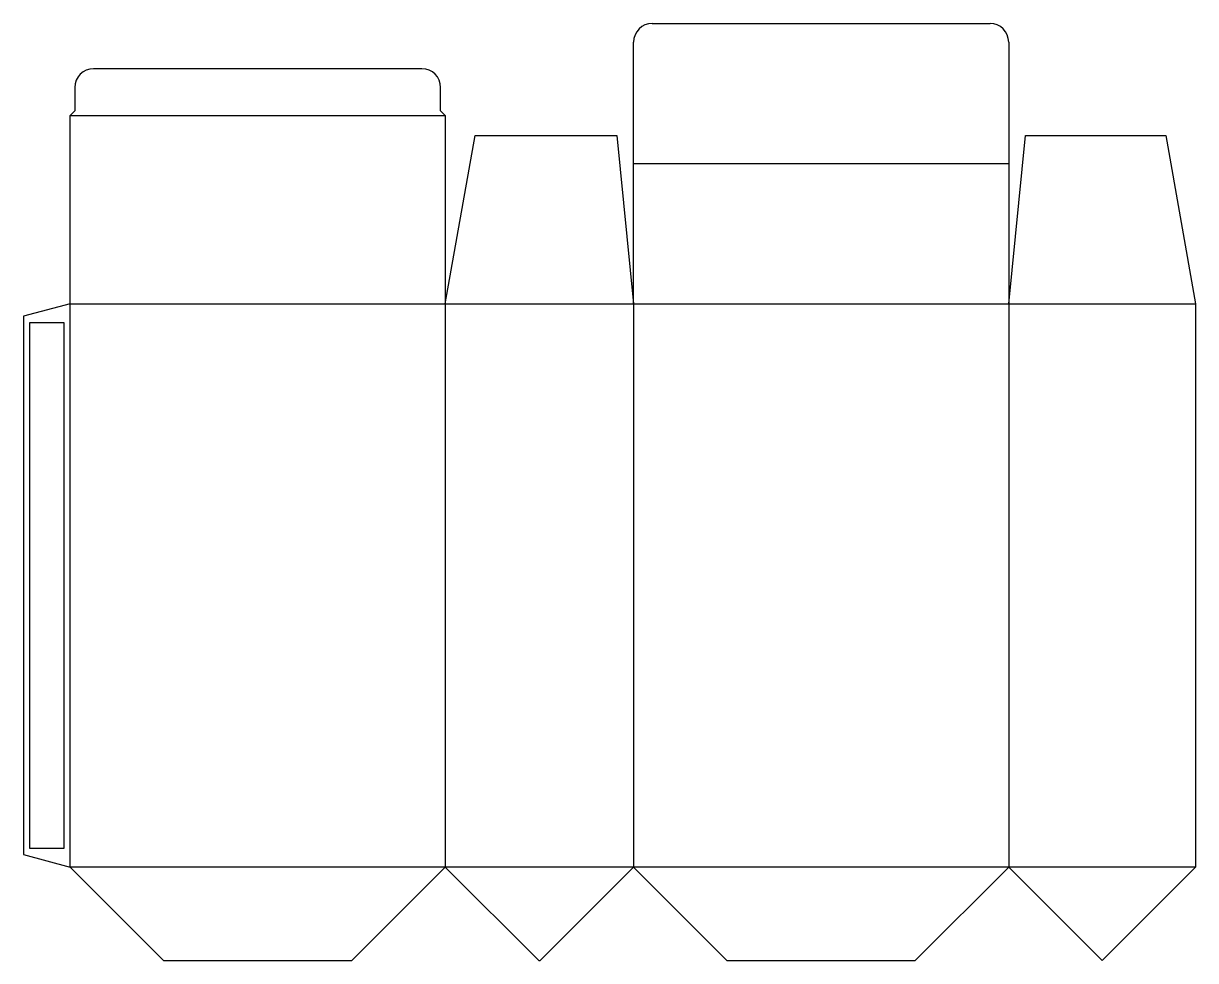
# Model space of a CAD drawing. Header units: millimetres. Extents: x 0 to 376, y 0 to 301.
import ezdxf

# ---------------------------------------------------------------- set-up
doc = ezdxf.new("R2010")
doc.units = ezdxf.units.MM
for name, color, linetype in [('CREASE', 5, 'CONTINUOUS'), ('CUT', 1, 'CONTINUOUS'), ('GLUE', 2, 'CONTINUOUS')]:
    doc.layers.add(name, color=color, linetype=linetype)

msp = doc.modelspace()

# ---------------------------------------------------------------- linework, layer by layer
at = {"layer": 'CREASE'}
for p, q in [((15, 271.35), (135.45, 271.35)), ((195.9, 255.9), (316.35, 255.9)), ((15, 30), (15, 210.9)), ((15, 210.9), (135.45, 210.9)), ((135.45, 210.9), (135.45, 30)), ((135.45, 210.9), (195.9, 210.9)), ((195.9, 210.9), (195.9, 30)), ((195.9, 210.9), (316.35, 210.9)), ((316.35, 210.9), (316.35, 30)), ((316.35, 210.9), (376.35, 210.9)), ((135.45, 30), (15, 30)), ((195.9, 30), (135.45, 30)), ((316.35, 30), (195.9, 30)), ((376.35, 30), (316.35, 30))]:
    msp.add_line(p, q, dxfattribs=at)
at = {"layer": 'CUT'}
for p, q in [((201.9, 300.9), (310.35, 300.9)), ((195.9, 255.9), (195.9, 294.9)), ((316.35, 294.9), (316.35, 255.9)), ((127.95, 286.35), (22.5, 286.35)), ((16.5, 280.35), (16.5, 272.85)), ((133.95, 272.85), (133.95, 280.35)), ((16.5, 272.85), (15, 271.35)), ((15, 210.9), (15, 271.35)), ((135.45, 271.35), (133.95, 272.85)), ((135.45, 271.35), (135.45, 210.9)), ((135.45, 210.9), (145, 264.9)), ((145, 264.9), (190.5, 264.9)), ((190.5, 264.9), (195.9, 210.9)), ((316.35, 210.9), (321.75, 264.9)), ((321.75, 264.9), (366.8, 264.9)), ((366.8, 264.9), (376.35, 210.9)), ((195.9, 210.9), (195.9, 255.9)), ((316.35, 255.9), (316.35, 210.9)), ((15, 210.9), (0, 206.881)), ((376.35, 210.9), (376.35, 30)), ((0, 206.881), (0, 34.019)), ((0, 34.019), (15, 30)), ((15, 30), (45, 0)), ((105.45, 0), (135.45, 30)), ((135.45, 30), (165.45, 0)), ((165.9, 0), (195.9, 30)), ((195.9, 30), (225.9, 0)), ((286.35, 0), (316.35, 30)), ((316.35, 30), (346.35, 0)), ((346.35, 0), (376.35, 30)), ((45, 0), (105.45, 0)), ((165.45, 0), (165.9, 0)), ((225.9, 0), (286.35, 0))]:
    msp.add_line(p, q, dxfattribs=at)
for centre, start, end in [((201.9, 294.9), 90, 180), ((310.35, 294.9), 0, 90), ((22.5, 280.35), 90, 180), ((127.95, 280.35), 0, 90)]:
    msp.add_arc(centre, 6, start, end, dxfattribs=at)
at = {"layer": 'GLUE'}
for p, q in [((2, 204.881), (13, 204.881)), ((2, 36.019), (2, 204.881)), ((13, 204.881), (13, 36.019)), ((13, 36.019), (2, 36.019))]:
    msp.add_line(p, q, dxfattribs=at)

doc.saveas('drawing.dxf')
